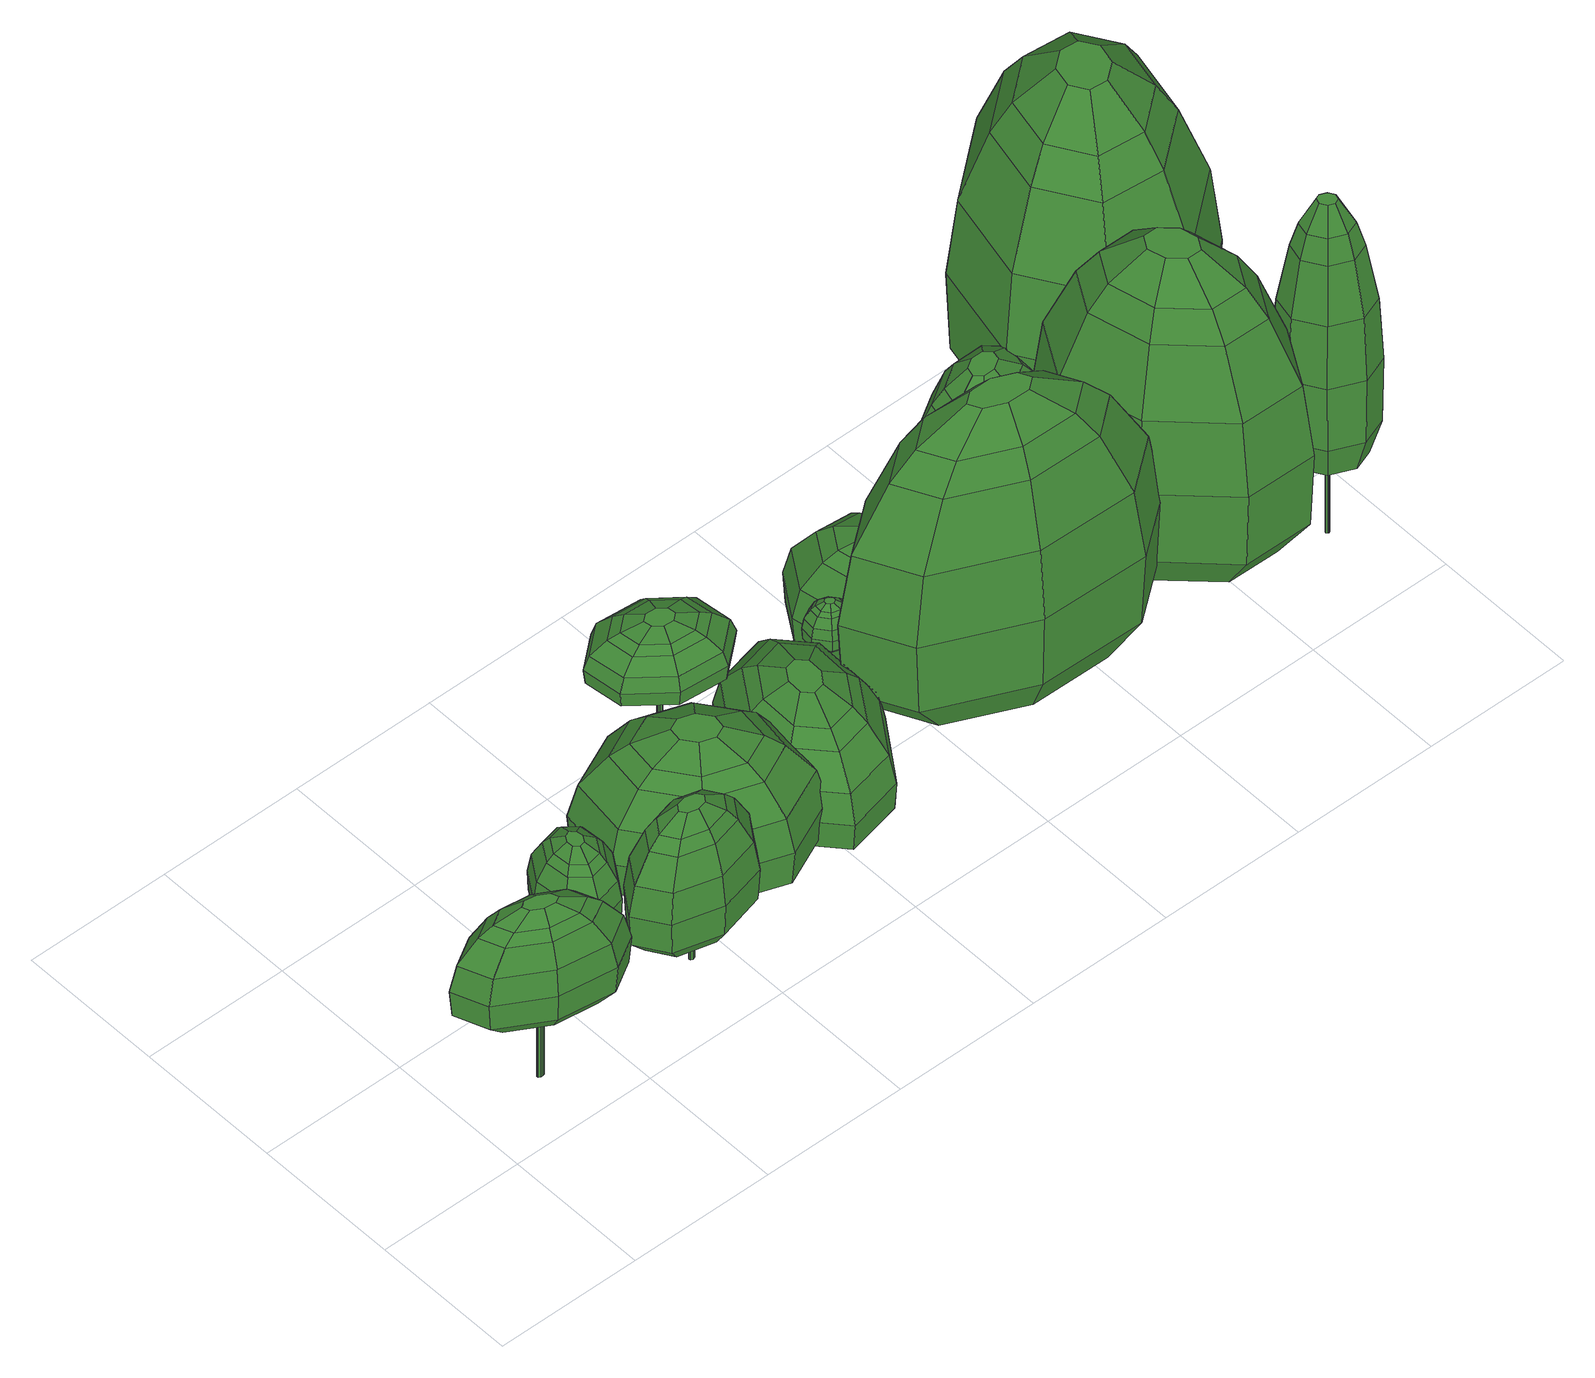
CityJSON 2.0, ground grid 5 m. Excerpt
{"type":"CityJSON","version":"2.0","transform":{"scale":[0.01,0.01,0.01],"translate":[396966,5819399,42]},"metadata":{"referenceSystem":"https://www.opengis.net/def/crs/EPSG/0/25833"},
"CityObjects":{
"tree1":{"type":"SolitaryVegetationObject","attributes":{"h_crown":4.19,"h_trunk":2.95,"X":396968.77,"Y":5819401.14,"Z":42.16,"height":7.14,"crownDiameter":4.13},"geometry":[{"type":"MultiSurface","lod":"2","boundaries":[[[0,1,2,3]],[[1,4,5,2]],[[6,7,8,9]],[[10,11,6,12]],[[13,14,4,1]],[[15,16,17,18]],[[19,18,10,20]],[[16,21,22,17]],[[23,24,16,15]],[[25,13,1,0]],[[14,9,26,4]],[[27,19,20,28]],[[29,30,31,32]],[[8,33,29,34]],[[35,36,37,38]],[[36,39,40,37]],[[38,37,41,42]],[[43,44,39,36]],[[45,46,47,48]],[[11,49,7,6]],[[49,38,42,7]],[[50,51,43,52]],[[7,42,33,8]],[[33,53,30,29]],[[12,6,9,14]],[[4,26,54,5]],[[44,48,27,39]],[[55,45,48,44]],[[42,41,53,33]],[[34,29,32,56]],[[22,35,38,49]],[[57,0,3,58]],[[48,47,19,27]],[[59,50,52,21]],[[60,12,14,13]],[[21,52,35,22]],[[28,20,60,61]],[[40,28,61,62]],[[41,62,63,53]],[[53,63,57,30]],[[30,57,58,31]],[[61,60,13,25]],[[37,40,62,41]],[[46,23,15,47]],[[24,59,21,16]],[[51,55,44,43]],[[63,25,0,57]],[[54,56,32,31,58,3,2,5],[64,65,66,67,68,69,70,71]],[[52,43,36,35]],[[59,24,23,46,45,55,51,50]],[[62,61,25,63]],[[20,10,12,60]],[[71,72,73,64]],[[70,74,72,71]],[[67,75,76,68]],[[66,77,75,67]],[[72,74,78,76,75,77,79,73]],[[64,73,79,65]],[[69,78,74,70]],[[65,79,77,66]],[[68,76,78,69]],[[39,27,28,40]],[[17,22,49,11]],[[9,8,34,26]],[[47,15,18,19]],[[18,17,11,10]],[[26,34,56,54]]]}]},
"tree2":{"type":"SolitaryVegetationObject","attributes":{"h_crown":3.39,"h_trunk":1.89,"X":396971.79,"Y":5819403.08,"Z":42.94,"height":5.28,"crownDiameter":2.9},"geometry":[{"type":"MultiSurface","lod":"2","boundaries":[[[80,81,82,83]],[[81,84,85,82]],[[86,87,88,89]],[[90,91,86,92]],[[93,94,84,81]],[[95,96,97,98]],[[99,98,90,100]],[[96,101,102,97]],[[103,104,96,95]],[[105,93,81,80]],[[94,89,106,84]],[[107,99,100,108]],[[109,110,111,112]],[[88,113,109,114]],[[115,116,117,118]],[[116,119,120,117]],[[118,117,121,122]],[[123,124,119,116]],[[125,126,127,128]],[[91,129,87,86]],[[129,118,122,87]],[[130,131,123,132]],[[87,122,113,88]],[[113,133,110,109]],[[92,86,89,94]],[[84,106,134,85]],[[124,128,107,119]],[[135,125,128,124]],[[122,121,133,113]],[[114,109,112,136]],[[102,115,118,129]],[[137,80,83,138]],[[128,127,99,107]],[[139,130,132,101]],[[140,92,94,93]],[[101,132,115,102]],[[108,100,140,141]],[[120,108,141,142]],[[121,142,143,133]],[[133,143,137,110]],[[110,137,138,111]],[[141,140,93,105]],[[117,120,142,121]],[[126,103,95,127]],[[104,139,101,96]],[[131,135,124,123]],[[143,105,80,137]],[[134,136,112,111,138,83,82,85],[144,145,146,147,148,149,150,151]],[[132,123,116,115]],[[139,104,103,126,125,135,131,130]],[[142,141,105,143]],[[100,90,92,140]],[[151,152,153,144]],[[150,154,152,151]],[[147,155,156,148]],[[146,157,155,147]],[[152,154,158,156,155,157,159,153]],[[144,153,159,145]],[[149,158,154,150]],[[145,159,157,146]],[[148,156,158,149]],[[119,107,108,120]],[[97,102,129,91]],[[89,88,114,106]],[[127,95,98,99]],[[98,97,91,90]],[[106,114,136,134]]]}]},
"tree3":{"type":"SolitaryVegetationObject","attributes":{"h_crown":5.21,"h_trunk":1.16,"X":396974.44,"Y":5819401.1,"Z":43.02,"height":6.37,"crownDiameter":3.8},"geometry":[{"type":"MultiSurface","lod":"2","boundaries":[[[160,161,162,163]],[[164,165,166,167]],[[168,169,170,171]],[[172,173,174,175]],[[176,177,173,172]],[[178,179,177,176]],[[180,181,182,183]],[[184,185,186,187]],[[170,188,189,190]],[[182,191,192,193]],[[190,189,181,180]],[[194,171,195,196]],[[163,162,197,165]],[[174,198,161,160]],[[169,199,188,170]],[[200,175,201,202]],[[201,160,163,203]],[[196,195,204,198]],[[175,174,160,201]],[[179,205,194,177]],[[165,197,206,166]],[[203,163,165,164]],[[173,196,198,174]],[[207,176,172,208]],[[193,192,209,210]],[[211,200,202,191]],[[210,209,212,213]],[[202,201,203,214]],[[189,215,211,181]],[[216,207,208,215]],[[208,172,175,200]],[[215,208,200,211]],[[217,164,167,218]],[[214,203,164,217]],[[188,216,215,189]],[[219,220,207,216]],[[221,193,210,185]],[[192,214,217,209]],[[191,202,214,192]],[[209,217,218,212]],[[171,170,190,195]],[[195,190,180,204]],[[185,210,213,186]],[[198,204,222,161]],[[220,178,176,207]],[[183,182,193,221]],[[222,183,221,223]],[[181,211,191,182]],[[162,223,184,197]],[[223,221,185,184]],[[161,222,223,162]],[[197,184,187,206]],[[199,219,216,188]],[[204,180,183,222]],[[178,220,219,199,169,168,205,179]],[[177,194,196,173]],[[218,167,166,206,187,186,213,212],[224,225,226,227,228,229,230,231]],[[205,168,171,194]],[[226,232,233,227]],[[225,234,232,226]],[[228,235,236,229]],[[224,237,234,225]],[[230,238,239,231]],[[239,238,236,235,233,232,234,237]],[[231,239,237,224]],[[229,236,238,230]],[[227,233,235,228]]]}]},
"tree4":{"type":"SolitaryVegetationObject","attributes":{"h_crown":5.47,"h_trunk":0.62,"X":396976.69,"Y":5819403.4,"Z":42.98,"height":6.09,"crownDiameter":6.46},"geometry":[{"type":"MultiSurface","lod":"2","boundaries":[[[240,241,242,243,244,245,246,247]],[[248,245,244,249]],[[250,246,245,248]],[[251,247,246,250]],[[249,244,243,252]],[[253,242,241,254]],[[255,240,247,251]],[[254,241,240,255]],[[252,243,242,253]],[[256,257,258,259]],[[260,261,262,263]],[[264,260,263,265]],[[259,258,266,267]],[[268,269,260,264]],[[263,262,270,271]],[[265,263,271,272]],[[273,274,275,276]],[[277,273,276,257]],[[272,271,273,277]],[[278,279,280,281]],[[276,275,279,278]],[[257,276,278,258]],[[282,264,265,283]],[[284,256,259,285]],[[283,265,272,286]],[[258,278,281,266]],[[286,272,277,287]],[[288,289,290,291]],[[290,287,256,284]],[[292,268,264,282]],[[291,290,284,293]],[[293,284,285,294]],[[269,295,261,260]],[[285,259,267,296]],[[297,298,299,300]],[[301,293,294,302]],[[303,291,293,301]],[[302,294,304,305]],[[300,299,289,288]],[[295,269,268,292,306,307,308,309]],[[310,288,291,303]],[[294,285,296,304]],[[307,306,298,297]],[[270,311,312,274]],[[289,286,287,290]],[[306,292,282,298]],[[298,282,283,299]],[[262,313,311,270]],[[261,314,313,262]],[[299,283,286,289]],[[295,309,314,261]],[[274,312,315,275]],[[316,300,288,310]],[[317,297,300,316]],[[312,303,301,315]],[[287,277,257,256]],[[315,301,302,318]],[[311,310,303,312]],[[271,270,274,273]],[[279,318,319,280]],[[318,302,305,319]],[[275,315,318,279]],[[313,316,310,311]],[[309,308,317,314]],[[281,280,319,305,304,296,267,266],[251,250,248,249,252,253,254,255]],[[308,307,297,317]],[[314,317,316,313]]]}]},
"tree5":{"type":"SolitaryVegetationObject","attributes":{"h_crown":2.33,"h_trunk":3.38,"X":396978.9,"Y":5819407.48,"Z":43.12,"height":5.71,"crownDiameter":4.03},"geometry":[{"type":"MultiSurface","lod":"2","boundaries":[[[320,321,322,323]],[[324,320,323,325]],[[326,327,328,329]],[[330,331,332,333]],[[334,335,336,337]],[[338,325,339,340]],[[341,342,321,320]],[[331,334,337,332]],[[343,344,338,345]],[[332,337,341,346]],[[347,348,334,331]],[[323,322,349,350]],[[346,341,320,324]],[[325,323,350,339]],[[345,338,340,351]],[[352,353,354,355]],[[356,347,331,330]],[[357,358,348,347]],[[358,359,360,348]],[[329,328,361,353]],[[344,324,325,338]],[[355,354,362,363]],[[364,365,366,367]],[[359,358,357,368,369,370,371,372]],[[350,349,373,374,375,351,340,339],[376,377,378,379,380,381,382,383]],[[384,385,344,343]],[[353,361,384,354]],[[363,362,386,387]],[[354,384,343,362]],[[362,343,345,386]],[[371,370,326,365]],[[368,357,347,356]],[[333,332,346,385]],[[387,386,375,374]],[[381,388,389,382]],[[382,389,390,383]],[[380,391,388,381]],[[379,392,391,380]],[[390,389,388,391,392,393,394,395]],[[383,390,395,376]],[[378,393,392,379]],[[377,394,393,378]],[[376,395,394,377]],[[348,360,335,334]],[[396,355,363,397]],[[322,398,373,349]],[[386,345,351,375]],[[360,364,367,335]],[[370,369,327,326]],[[359,372,364,360]],[[399,352,355,396]],[[385,346,324,344]],[[397,363,387,398]],[[335,367,399,336]],[[365,326,329,366]],[[369,368,356,327]],[[327,356,330,328]],[[361,333,385,384]],[[328,330,333,361]],[[337,336,342,341]],[[366,329,353,352]],[[372,371,365,364]],[[321,397,398,322]],[[342,396,397,321]],[[336,399,396,342]],[[398,387,374,373]],[[367,366,352,399]]]}]},
"tree6":{"type":"SolitaryVegetationObject","attributes":{"h_crown":4.79,"h_trunk":0.29,"X":396980.92,"Y":5819403.6,"Z":42.98,"height":5.08,"crownDiameter":5.99},"geometry":[{"type":"MultiSurface","lod":"2","boundaries":[[[400,401,402,403,404,405,406,407]],[[408,405,404,409]],[[410,406,405,408]],[[411,407,406,410]],[[409,404,403,412]],[[413,402,401,414]],[[415,400,407,411]],[[414,401,400,415]],[[412,403,402,413]],[[416,417,418,419]],[[420,421,422,423]],[[424,420,423,425]],[[419,418,426,427]],[[428,429,420,424]],[[423,422,430,431]],[[425,423,431,432]],[[433,434,435,436]],[[437,433,436,417]],[[432,431,433,437]],[[438,439,440,441]],[[436,435,439,438]],[[417,436,438,418]],[[442,424,425,443]],[[444,416,419,445]],[[443,425,432,446]],[[418,438,441,426]],[[446,432,437,447]],[[448,449,450,451]],[[450,447,416,444]],[[452,428,424,442]],[[451,450,444,453]],[[453,444,445,454]],[[429,455,421,420]],[[445,419,427,456]],[[457,458,459,460]],[[461,453,454,462]],[[463,451,453,461]],[[462,454,464,465]],[[460,459,449,448]],[[455,429,428,452,466,467,468,469]],[[470,448,451,463]],[[454,445,456,464]],[[467,466,458,457]],[[430,471,472,434]],[[449,446,447,450]],[[466,452,442,458]],[[458,442,443,459]],[[422,473,471,430]],[[421,474,473,422]],[[459,443,446,449]],[[455,469,474,421]],[[434,472,475,435]],[[476,460,448,470]],[[477,457,460,476]],[[472,463,461,475]],[[447,437,417,416]],[[475,461,462,478]],[[471,470,463,472]],[[431,430,434,433]],[[439,478,479,440]],[[478,462,465,479]],[[435,475,478,439]],[[473,476,470,471]],[[469,468,477,474]],[[441,440,479,465,464,456,427,426],[411,410,408,409,412,413,414,415]],[[468,467,457,477]],[[474,477,476,473]]]}]},
"tree7":{"type":"SolitaryVegetationObject","attributes":{"h_crown":1.6,"h_trunk":2.74,"X":396983.72,"Y":5819405.69,"Z":43.19,"height":4.34,"crownDiameter":1.43},"geometry":[{"type":"MultiSurface","lod":"2","boundaries":[[[480,481,482,483]],[[484,480,483,485]],[[486,487,488,489]],[[490,491,492,493]],[[494,495,496,497]],[[498,485,499,500]],[[501,502,481,480]],[[491,494,497,492]],[[503,504,498,505]],[[492,497,501,506]],[[507,508,494,491]],[[483,482,509,510]],[[506,501,480,484]],[[485,483,510,499]],[[505,498,500,511]],[[512,513,514,515]],[[516,507,491,490]],[[517,518,508,507]],[[518,519,520,508]],[[489,488,521,513]],[[504,484,485,498]],[[515,514,522,523]],[[524,525,526,527]],[[519,518,517,528,529,530,531,532]],[[510,509,533,534,535,511,500,499],[536,537,538,539,540,541,542,543]],[[544,545,504,503]],[[513,521,544,514]],[[523,522,546,547]],[[514,544,503,522]],[[522,503,505,546]],[[531,530,486,525]],[[528,517,507,516]],[[493,492,506,545]],[[547,546,535,534]],[[541,548,549,542]],[[542,549,550,543]],[[540,551,548,541]],[[539,552,551,540]],[[550,549,548,551,552,553,554,555]],[[543,550,555,536]],[[538,553,552,539]],[[537,554,553,538]],[[536,555,554,537]],[[508,520,495,494]],[[556,515,523,557]],[[482,558,533,509]],[[546,505,511,535]],[[520,524,527,495]],[[530,529,487,486]],[[519,532,524,520]],[[559,512,515,556]],[[545,506,484,504]],[[557,523,547,558]],[[495,527,559,496]],[[525,486,489,526]],[[529,528,516,487]],[[487,516,490,488]],[[521,493,545,544]],[[488,490,493,521]],[[497,496,502,501]],[[526,489,513,512]],[[532,531,525,524]],[[481,557,558,482]],[[502,556,557,481]],[[496,559,556,502]],[[558,547,534,533]],[[527,526,512,559]]]}]},
"tree8":{"type":"SolitaryVegetationObject","attributes":{"h_crown":4.85,"h_trunk":0.09,"X":396986.23,"Y":5819406.07,"Z":43.32,"height":4.94,"crownDiameter":5.37},"geometry":[{"type":"MultiSurface","lod":"2","boundaries":[[[560,561,562,563]],[[564,565,566,567]],[[568,569,565,564]],[[570,571,561,560]],[[563,562,569,568]],[[572,573,574,575]],[[576,577,578,579]],[[579,578,580,581]],[[581,580,573,572]],[[582,583,584,585]],[[571,586,587,561]],[[562,582,585,569]],[[566,588,589,590]],[[586,591,592,587]],[[569,585,593,565]],[[590,589,594,595]],[[565,593,588,566]],[[596,590,595,597]],[[567,566,590,596]],[[561,587,582,562]],[[587,592,583,582]],[[598,597,595,594,599,600,601,602]],[[574,603,604,605]],[[606,568,564,607]],[[607,564,567,608]],[[608,567,596,609]],[[610,563,568,606]],[[611,610,606,612]],[[603,607,608,604]],[[613,614,610,611]],[[614,560,563,610]],[[612,606,607,603]],[[609,596,597,598]],[[615,616,602,601]],[[604,608,609,616]],[[605,604,616,615]],[[617,618,614,613]],[[616,609,598,602]],[[618,570,560,614]],[[575,574,605,619]],[[580,611,612,573]],[[577,617,613,578]],[[573,612,603,574]],[[619,605,615,620]],[[620,615,601,600]],[[578,613,611,580]],[[621,575,619,622]],[[584,572,575,621]],[[622,619,620,623]],[[583,581,572,584]],[[593,621,622,588]],[[591,576,579,592]],[[585,584,621,593]],[[589,623,599,594]],[[592,579,581,583]],[[623,620,600,599]],[[588,622,623,589]],[[570,618,617,577,576,591,586,571]]]}]},
"tree9":{"type":"SolitaryVegetationObject","attributes":{"h_crown":12.77,"h_trunk":0.19,"X":396987.36,"Y":5819402.57,"Z":43.13,"height":12.96,"crownDiameter":7.83},"geometry":[{"type":"MultiSurface","lod":"2","boundaries":[[[624,625,626,627,628,629,630,631]],[[632,629,628,633]],[[634,630,629,632]],[[635,631,630,634]],[[633,628,627,636]],[[637,626,625,638]],[[639,624,631,635]],[[638,625,624,639]],[[636,627,626,637]],[[640,641,642,643]],[[644,645,646,647]],[[648,644,647,649]],[[643,642,650,651]],[[652,653,644,648]],[[647,646,654,655]],[[649,647,655,656]],[[657,658,659,660]],[[661,657,660,641]],[[656,655,657,661]],[[662,663,664,665]],[[660,659,663,662]],[[641,660,662,642]],[[666,648,649,667]],[[668,640,643,669]],[[667,649,656,670]],[[642,662,665,650]],[[670,656,661,671]],[[672,673,674,675]],[[674,671,640,668]],[[676,652,648,666]],[[675,674,668,677]],[[677,668,669,678]],[[653,679,645,644]],[[669,643,651,680]],[[681,682,683,684]],[[685,677,678,686]],[[687,675,677,685]],[[686,678,688,689]],[[684,683,673,672]],[[679,653,652,676,690,691,692,693]],[[694,672,675,687]],[[678,669,680,688]],[[691,690,682,681]],[[654,695,696,658]],[[673,670,671,674]],[[690,676,666,682]],[[682,666,667,683]],[[646,697,695,654]],[[645,698,697,646]],[[683,667,670,673]],[[679,693,698,645]],[[658,696,699,659]],[[700,684,672,694]],[[701,681,684,700]],[[696,687,685,699]],[[671,661,641,640]],[[699,685,686,702]],[[695,694,687,696]],[[655,654,658,657]],[[663,702,703,664]],[[702,686,689,703]],[[659,699,702,663]],[[697,700,694,695]],[[693,692,701,698]],[[665,664,703,689,688,680,651,650],[635,634,632,633,636,637,638,639]],[[692,691,681,701]],[[698,701,700,697]]]}]},
"tree10":{"type":"SolitaryVegetationObject","attributes":{"h_crown":6.22,"h_trunk":1.16,"X":396991.05,"Y":5819407.43,"Z":43.34,"height":7.38,"crownDiameter":4.58},"geometry":[{"type":"MultiSurface","lod":"2","boundaries":[[[704,705,706,707]],[[708,709,710,711]],[[712,713,714,715]],[[716,717,718,719]],[[720,721,717,716]],[[722,723,721,720]],[[724,725,726,727]],[[728,729,730,731]],[[714,732,733,734]],[[726,735,736,737]],[[734,733,725,724]],[[738,715,739,740]],[[707,706,741,709]],[[718,742,705,704]],[[713,743,732,714]],[[744,719,745,746]],[[745,704,707,747]],[[740,739,748,742]],[[719,718,704,745]],[[723,749,738,721]],[[709,741,750,710]],[[747,707,709,708]],[[717,740,742,718]],[[751,720,716,752]],[[737,736,753,754]],[[755,744,746,735]],[[754,753,756,757]],[[746,745,747,758]],[[733,759,755,725]],[[760,751,752,759]],[[752,716,719,744]],[[759,752,744,755]],[[761,708,711,762]],[[758,747,708,761]],[[732,760,759,733]],[[763,764,751,760]],[[765,737,754,729]],[[736,758,761,753]],[[735,746,758,736]],[[753,761,762,756]],[[715,714,734,739]],[[739,734,724,748]],[[729,754,757,730]],[[742,748,766,705]],[[764,722,720,751]],[[727,726,737,765]],[[766,727,765,767]],[[725,755,735,726]],[[706,767,728,741]],[[767,765,729,728]],[[705,766,767,706]],[[741,728,731,750]],[[743,763,760,732]],[[748,724,727,766]],[[722,764,763,743,713,712,749,723]],[[721,738,740,717]],[[762,711,710,750,731,730,757,756],[768,769,770,771,772,773,774,775]],[[749,712,715,738]],[[770,776,777,771]],[[769,778,776,770]],[[772,779,780,773]],[[768,781,778,769]],[[774,782,783,775]],[[783,782,780,779,777,776,778,781]],[[775,783,781,768]],[[773,780,782,774]],[[771,777,779,772]]]}]},
"tree11":{"type":"SolitaryVegetationObject","attributes":{"h_crown":13.18,"h_trunk":0.38,"X":396994.37,"Y":5819403.13,"Z":43.2,"height":13.56,"crownDiameter":7.22},"geometry":[{"type":"MultiSurface","lod":"2","boundaries":[[[784,785,786,787,788,789,790,791]],[[792,789,788,793]],[[794,790,789,792]],[[795,791,790,794]],[[793,788,787,796]],[[797,786,785,798]],[[799,784,791,795]],[[798,785,784,799]],[[796,787,786,797]],[[800,801,802,803]],[[804,805,806,807]],[[808,804,807,809]],[[803,802,810,811]],[[812,813,804,808]],[[807,806,814,815]],[[809,807,815,816]],[[817,818,819,820]],[[821,817,820,801]],[[816,815,817,821]],[[822,823,824,825]],[[820,819,823,822]],[[801,820,822,802]],[[826,808,809,827]],[[828,800,803,829]],[[827,809,816,830]],[[802,822,825,810]],[[830,816,821,831]],[[832,833,834,835]],[[834,831,800,828]],[[836,812,808,826]],[[835,834,828,837]],[[837,828,829,838]],[[813,839,805,804]],[[829,803,811,840]],[[841,842,843,844]],[[845,837,838,846]],[[847,835,837,845]],[[846,838,848,849]],[[844,843,833,832]],[[839,813,812,836,850,851,852,853]],[[854,832,835,847]],[[838,829,840,848]],[[851,850,842,841]],[[814,855,856,818]],[[833,830,831,834]],[[850,836,826,842]],[[842,826,827,843]],[[806,857,855,814]],[[805,858,857,806]],[[843,827,830,833]],[[839,853,858,805]],[[818,856,859,819]],[[860,844,832,854]],[[861,841,844,860]],[[856,847,845,859]],[[831,821,801,800]],[[859,845,846,862]],[[855,854,847,856]],[[815,814,818,817]],[[823,862,863,824]],[[862,846,849,863]],[[819,859,862,823]],[[857,860,854,855]],[[853,852,861,858]],[[825,824,863,849,848,840,811,810],[795,794,792,793,796,797,798,799]],[[852,851,841,861]],[[858,861,860,857]]]}]},
"tree12":{"type":"SolitaryVegetationObject","attributes":{"h_crown":14.37,"h_trunk":0.21,"X":396996.23,"Y":5819408.99,"Z":43.52,"height":14.58,"crownDiameter":8.65},"geometry":[{"type":"MultiSurface","lod":"2","boundaries":[[[864,865,866,867,868,869,870,871]],[[872,869,868,873]],[[874,870,869,872]],[[875,871,870,874]],[[873,868,867,876]],[[877,866,865,878]],[[879,864,871,875]],[[878,865,864,879]],[[876,867,866,877]],[[880,881,882,883]],[[884,885,886,887]],[[888,884,887,889]],[[883,882,890,891]],[[892,893,884,888]],[[887,886,894,895]],[[889,887,895,896]],[[897,898,899,900]],[[901,897,900,881]],[[896,895,897,901]],[[902,903,904,905]],[[900,899,903,902]],[[881,900,902,882]],[[906,888,889,907]],[[908,880,883,909]],[[907,889,896,910]],[[882,902,905,890]],[[910,896,901,911]],[[912,913,914,915]],[[914,911,880,908]],[[916,892,888,906]],[[915,914,908,917]],[[917,908,909,918]],[[893,919,885,884]],[[909,883,891,920]],[[921,922,923,924]],[[925,917,918,926]],[[927,915,917,925]],[[926,918,928,929]],[[924,923,913,912]],[[919,893,892,916,930,931,932,933]],[[934,912,915,927]],[[918,909,920,928]],[[931,930,922,921]],[[894,935,936,898]],[[913,910,911,914]],[[930,916,906,922]],[[922,906,907,923]],[[886,937,935,894]],[[885,938,937,886]],[[923,907,910,913]],[[919,933,938,885]],[[898,936,939,899]],[[940,924,912,934]],[[941,921,924,940]],[[936,927,925,939]],[[911,901,881,880]],[[939,925,926,942]],[[935,934,927,936]],[[895,894,898,897]],[[903,942,943,904]],[[942,926,929,943]],[[899,939,942,903]],[[937,940,934,935]],[[933,932,941,938]],[[905,904,943,929,928,920,891,890],[875,874,872,873,876,877,878,879]],[[932,931,921,941]],[[938,941,940,937]]]}]},
"tree13":{"type":"SolitaryVegetationObject","attributes":{"h_crown":11.09,"h_trunk":2.6,"X":396998.75,"Y":5819401.49,"Z":43.1,"height":13.69,"crownDiameter":2.79},"geometry":[{"type":"MultiSurface","lod":"2","boundaries":[[[944,945,946,947]],[[948,949,950,951]],[[952,953,954,955]],[[956,957,958,959]],[[960,961,957,956]],[[962,963,961,960]],[[964,965,966,967]],[[968,969,970,971]],[[954,972,973,974]],[[966,975,976,977]],[[974,973,965,964]],[[978,955,979,980]],[[947,946,981,949]],[[958,982,945,944]],[[953,983,972,954]],[[984,959,985,986]],[[985,944,947,987]],[[980,979,988,982]],[[959,958,944,985]],[[963,989,978,961]],[[949,981,990,950]],[[987,947,949,948]],[[957,980,982,958]],[[991,960,956,992]],[[977,976,993,994]],[[995,984,986,975]],[[994,993,996,997]],[[986,985,987,998]],[[973,999,995,965]],[[1000,991,992,999]],[[992,956,959,984]],[[999,992,984,995]],[[1001,948,951,1002]],[[998,987,948,1001]],[[972,1000,999,973]],[[1003,1004,991,1000]],[[1005,977,994,969]],[[976,998,1001,993]],[[975,986,998,976]],[[993,1001,1002,996]],[[955,954,974,979]],[[979,974,964,988]],[[969,994,997,970]],[[982,988,1006,945]],[[1004,962,960,991]],[[967,966,977,1005]],[[1006,967,1005,1007]],[[965,995,975,966]],[[946,1007,968,981]],[[1007,1005,969,968]],[[945,1006,1007,946]],[[981,968,971,990]],[[983,1003,1000,972]],[[988,964,967,1006]],[[962,1004,1003,983,953,952,989,963]],[[961,978,980,957]],[[1002,951,950,990,971,970,997,996],[1008,1009,1010,1011,1012,1013,1014,1015]],[[989,952,955,978]],[[1010,1016,1017,1011]],[[1009,1018,1016,1010]],[[1012,1019,1020,1013]],[[1008,1021,1018,1009]],[[1014,1022,1023,1015]],[[1023,1022,1020,1019,1017,1016,1018,1021]],[[1015,1023,1021,1008]],[[1013,1020,1022,1014]],[[1011,1017,1019,1012]]]}]}
},
"vertices":[
[310,309,322],[437,234,322],[327,220,302],[287,244,302],[471,147,322],[338,193,302],[432,59,473],[233,86,473],[234,90,373],[427,64,373],[518,131,570],[419,72,570],[540,123,473],[488,240,373],[532,126,373],[413,167,692],[357,134,692],[382,109,656],[456,152,656],[425,232,656],[476,238,570],[254,148,692],[247,127,656],[331,195,730],[309,182,730],[320,338,373],[391,100,322],[307,301,656],[317,331,570],[117,194,322],[83,281,322],[216,235,302],[227,208,302],[66,188,373],[244,119,322],[129,196,656],[98,276,656],[36,297,570],[78,190,570],[172,319,656],[135,356,570],[14,305,473],[60,187,473],[141,261,692],[197,294,692],[286,240,730],[321,219,730],[389,228,692],[300,280,692],[237,97,570],[233,209,730],[223,233,730],[165,200,692],[22,302,373],[313,178,302],[245,246,730],[267,184,302],[163,328,322],[241,250,302],[268,188,730],[494,241,473],[321,342,473],[122,369,473],[127,364,373],[271,220,302],[266,218,302],[268,213,302],[275,209,302],[283,208,302],[288,210,302],[286,215,302],[279,219,302],[279,219,16],[271,220,16],[286,215,16],[275,209,16],[283,208,16],[268,213,16],[288,210,16],[266,218,16],
[673,385,320],[626,311,320],[594,378,305],[609,401,305],[551,294,320],[570,372,305],[462,321,432],[451,439,432],[455,438,358],[465,324,358],[544,266,504],[472,328,504],[541,254,432],[641,280,358],[542,258,358],[559,328,594],[518,363,594],[499,349,567],[553,303,567],[622,318,567],[637,288,504],[513,424,594],[492,429,567],[571,376,622],[555,390,622],[703,378,358],[492,344,320],[666,387,567],[696,379,504],[532,505,320],[607,522,320],[588,444,305],[564,438,305],[517,536,358],[485,431,320],[536,498,567],[605,513,567],[614,550,504],[521,528,504],[659,467,567],[686,488,504],[617,562,432],[516,539,432],[599,488,594],[640,453,594],[605,402,622],[592,381,622],[612,340,594],[645,392,594],[462,437,504],[566,435,622],[587,440,622],[546,476,594],[616,558,358],[552,388,305],[603,426,622],[549,415,305],[666,472,320],[606,428,305],[553,414,622],[642,277,432],[707,377,432],[696,495,432],[693,492,358],[584,411,305],[581,414,305],[576,413,305],[574,409,305],[574,405,305],[577,402,305],[582,403,305],[584,407,305],[584,407,94],[584,411,94],[582,403,94],[574,409,94],[574,405,94],[576,413,94],[577,402,94],[581,414,94],
[678,108,434],[611,213,434],[618,213,314],[683,111,314],[843,102,254],[721,135,254],[806,186,229],[844,176,229],[811,232,739],[844,240,739],[845,286,693],[759,265,693],[843,110,651],[731,141,651],[692,117,548],[842,76,548],[843,134,693],[758,157,693],[844,180,739],[810,189,739],[846,344,548],[996,303,548],[1010,312,434],[846,356,434],[723,288,254],[845,318,254],[844,244,229],[806,234,229],[930,263,693],[957,279,651],[845,310,651],[1077,207,434],[1070,207,314],[1005,309,314],[723,211,693],[732,282,651],[685,212,651],[672,212,254],[630,212,548],[878,231,739],[994,113,548],[842,64,434],[1008,105,434],[842,68,314],[694,307,548],[796,211,739],[790,211,229],[929,155,693],[956,138,651],[1016,208,254],[967,285,254],[1058,208,548],[898,209,229],[882,234,229],[1003,108,314],[1003,208,651],[965,209,693],[965,132,254],[882,186,229],[892,209,739],[877,188,739],[846,352,314],[680,315,434],[685,312,314],[837,214,229],[835,210,229],[837,206,229],[844,204,229],[851,206,229],[853,210,229],[851,214,229],[844,216,229],[837,206,102],[844,204,102],[835,210,102],[851,206,102],[853,210,102],[837,214,102],[851,214,102],[844,216,102],
[1076,449,98],[1082,440,98],[1081,431,98],[1073,427,98],[1062,431,98],[1056,440,98],[1057,449,98],[1065,453,98],[1056,440,159],[1062,431,159],[1057,449,159],[1065,453,159],[1073,427,159],[1081,431,159],[1082,440,159],[1076,449,159],[1386,441,250],[1356,226,250],[1287,277,185],[1310,441,185],[1116,278,658],[983,325,658],[956,288,612],[1131,226,612],[1222,326,658],[1270,290,612],[1137,389,159],[1145,440,159],[1129,395,707],[1088,376,707],[917,236,502],[1152,153,502],[1340,238,502],[1160,127,378],[903,217,378],[907,224,250],[1157,136,250],[1364,219,378],[1136,208,185],[946,275,185],[1030,388,159],[1090,367,159],[1238,441,658],[1292,441,612],[1231,656,250],[1192,605,185],[1368,441,502],[1395,442,378],[986,727,502],[1221,644,502],[1235,663,378],[978,753,378],[1136,440,707],[981,744,250],[1002,672,185],[1035,394,707],[1108,492,159],[1022,602,658],[1155,555,658],[1182,592,612],[1007,654,612],[782,654,250],[851,603,185],[774,661,378],[1048,513,159],[1001,491,159],[1103,486,707],[1050,504,707],[1009,485,707],[1002,440,707],[798,642,502],[770,439,502],[743,438,378],[846,439,612],[900,439,658],[752,439,250],[868,590,612],[916,554,658],[828,439,185],[993,440,159],
[1392,679,492],[1227,692,492],[1242,729,466],[1368,719,466],[1497,765,492],[1448,785,466],[1235,938,662],[1323,931,662],[1334,957,643],[1218,967,643],[1424,884,643],[1436,790,643],[1486,770,598],[1470,897,598],[1362,729,643],[1246,739,643],[1231,701,598],[1387,688,598],[1435,887,466],[1339,828,455],[1336,860,455],[1395,674,546],[1226,687,546],[1353,1004,492],[1481,899,492],[1338,967,466],[1503,762,546],[1401,804,662],[1345,758,662],[1275,811,455],[1314,808,455],[1305,885,455],[1094,926,598],[1193,1008,598],[1185,1022,546],[1077,934,546],[1392,875,662],[1334,830,683],[1312,812,683],[1277,815,683],[1257,765,662],[1349,995,598],[1188,1017,492],[1083,931,492],[1188,821,662],[1179,892,662],[1144,906,643],[1156,812,643],[1330,859,683],[1303,881,683],[1268,884,683],[1246,866,683],[1250,837,683],[1244,836,455],[1241,868,455],[1266,888,455],[1286,855,455],[1281,851,455],[1282,846,455],[1287,842,455],[1294,841,455],[1299,845,455],[1298,850,455],[1293,854,455],[1354,1009,546],[1486,901,546],[1212,977,466],[1132,911,466],[1299,845,112],[1298,850,112],[1293,854,112],[1294,841,112],[1287,842,112],[1282,846,112],[1281,851,112],[1286,855,112],[1094,795,546],[1099,797,492],[1145,809,466],[1110,799,598],
[1501,457,98],[1496,448,98],[1488,447,98],[1482,453,98],[1483,463,98],[1488,472,98],[1496,473,98],[1502,467,98],[1488,472,149],[1483,463,149],[1496,473,149],[1502,467,149],[1482,453,149],[1488,447,149],[1496,448,149],[1501,457,149],[1580,178,225],[1388,135,225],[1413,213,171],[1559,246,171],[1366,365,565],[1370,499,565],[1332,511,527],[1327,335,527],[1436,287,565],[1419,232,527],[1467,383,149],[1513,393,149],[1470,392,606],[1442,423,606],[1276,529,435],[1270,292,435],[1393,153,435],[1250,277,332],[1257,536,332],[1264,533,225],[1257,282,225],[1385,125,332],[1313,325,171],[1318,516,171],[1438,477,149],[1436,418,149],[1539,310,565],[1554,262,527],[1720,387,225],[1666,404,171],[1575,194,435],[1582,170,332],[1714,628,435],[1708,391,435],[1727,384,332],[1734,643,332],[1510,401,606],[1727,638,225],[1671,595,171],[1444,475,606],[1546,443,149],[1618,555,565],[1614,421,565],[1652,409,527],[1657,585,527],[1596,785,225],[1571,707,171],[1599,795,332],[1548,502,149],[1517,537,149],[1540,445,606],[1542,497,606],[1514,528,606],[1474,519,606],[1591,767,435],[1409,726,435],[1402,750,332],[1430,658,527],[1445,610,565],[1404,742,225],[1565,688,527],[1548,633,565],[1425,674,171],[1471,527,149],
[1793,602,408],[1738,619,408],[1746,631,388],[1788,618,388],[1836,625,408],[1821,635,388],[1761,705,537],[1790,696,537],[1796,704,523],[1757,716,523],[1821,672,523],[1817,638,523],[1833,627,488],[1838,673,488],[1787,622,523],[1748,634,523],[1740,622,488],[1792,606,488],[1825,672,388],[1787,658,379],[1789,670,379],[1794,600,449],[1737,617,449],[1806,719,408],[1842,673,408],[1798,707,388],[1838,623,449],[1806,645,537],[1783,633,537],[1764,657,379],[1777,653,379],[1780,681,379],[1711,711,488],[1752,732,488],[1750,738,449],[1706,715,449],[1809,671,537],[1786,660,553],[1776,655,553],[1765,658,553],[1754,642,537],[1804,716,488],[1751,736,408],[1708,713,408],[1735,667,537],[1738,693,537],[1727,700,523],[1723,666,523],[1787,670,553],[1779,680,553],[1768,683,553],[1758,678,553],[1757,668,553],[1755,668,379],[1757,680,379],[1767,685,379],[1771,672,379],[1769,671,379],[1769,669,379],[1771,667,379],[1773,666,379],[1775,667,379],[1775,669,379],[1773,671,379],[1807,721,449],[1844,673,449],[1756,720,388],[1723,703,388],[1775,667,119],[1775,669,119],[1773,671,119],[1773,666,119],[1771,667,119],[1769,669,119],[1769,671,119],[1771,672,119],[1700,665,449],[1702,665,408],[1719,666,388],[1706,665,488],
[1922,658,582],[1901,779,582],[1862,801,540],[1890,643,540],[1828,613,330],[1787,845,330],[1794,841,214],[1834,616,214],[1845,621,441],[1807,834,441],[1983,688,626],[1975,735,626],[2201,793,441],[2239,580,441],[2259,569,330],[2218,801,330],[2063,726,626],[2071,679,626],[2145,635,582],[2124,756,582],[2184,613,540],[2156,771,540],[1928,904,540],[2050,892,540],[2059,955,441],[1895,972,441],[1994,766,626],[1951,857,582],[1888,988,214],[1920,921,156],[1848,809,156],[2031,762,626],[2043,847,582],[1884,996,330],[1991,774,132],[1968,739,132],[1879,638,156],[1978,685,132],[2014,644,132],[2032,770,132],[2068,729,132],[2078,675,132],[2055,640,132],[2162,418,330],[2158,426,214],[2252,573,214],[1987,459,441],[1984,436,330],[1985,444,214],[1994,507,156],[1996,522,540],[2118,510,540],[2151,442,441],[2095,557,582],[2003,567,582],[2198,605,156],[2126,493,156],[2052,648,626],[2015,652,626],[2212,798,214],[2167,776,156],[2062,978,330],[2061,970,214],[2052,907,156],
[2138,367,113],[2152,361,113],[2156,352,113],[2149,347,113],[2134,347,113],[2120,353,113],[2116,362,113],[2123,367,113],[2120,353,243],[2134,347,243],[2116,362,243],[2123,367,243],[2149,347,243],[2156,352,243],[2152,361,243],[2138,367,243],[2525,453,436],[2630,246,436],[2512,272,298],[2432,430,298],[2302,221,1304],[2106,225,1304],[2097,183,1207],[2354,179,1207],[2400,298,1304],[2483,279,1207],[2254,330,243],[2229,380,243],[2240,334,1409],[2201,304,1409],[2083,123,973],[2429,117,973],[2603,252,973],[2455,95,710],[2079,102,710],[2080,109,436],[2446,103,436],[2645,242,710],[2372,164,298],[2094,168,298],[2123,298,243],[2210,296,243],[2344,408,1304],[2409,425,1207],[2192,605,436],[2178,546,298],[2503,448,973],[2537,456,710],[1843,597,973],[2189,591,973],[2193,612,710],[1817,619,710],[2218,377,1409],[1826,611,436],[1900,550,298],[2124,305,1409],[2149,416,243],[1970,493,1304],[2166,489,1304],[2175,531,1207],[1918,535,1207],[1642,468,436],[1760,442,298],[1627,472,710],[2062,418,243],[2018,384,243],[2148,409,1409],[2071,410,1409],[2032,380,1409],[2054,337,1409],[1669,462,973],[1769,266,973],[1735,258,710],[1863,289,1207],[1928,306,1304],[1747,261,436],[1789,435,1207],[1872,416,1304],[1840,284,298],[2043,334,243],
[2653,1023,518],[2765,918,518],[2758,916,380],[2648,1017,380],[2467,975,310],[2614,976,310],[2539,885,282],[2493,885,282],[2550,828,872],[2516,806,872],[2532,750,819],[2619,805,819],[2470,965,770],[2606,966,770],[2640,1008,651],[2458,1007,651],[2478,936,819],[2582,936,819],[2494,880,872],[2535,880,872],[2552,679,651],[2370,678,651],[2357,663,518],[2557,664,518],[2668,788,310],[2543,711,310],[2517,801,282],[2556,826,282],[2428,750,819],[2404,720,770],[2540,721,770],[2245,768,518],[2252,770,380],[2362,669,380],[2640,882,819],[2655,793,770],[2683,894,770],[2698,898,310],[2744,912,651],[2475,806,872],[2303,911,651],[2453,1022,518],[2284,917,518],[2455,1017,380],[2707,775,651],[2558,858,872],[2565,860,282],[2391,881,819],[2355,893,770],[2312,788,310],[2396,710,310],[2266,774,651],[2445,826,282],[2471,801,282],[2291,915,380],[2327,792,770],[2370,804,819],[2342,898,310],[2454,860,282],[2452,828,872],[2460,858,872],[2555,669,380],[2726,769,518],[2719,771,380],[2514,840,282],[2515,846,282],[2511,850,282],[2503,850,282],[2496,846,282],[2495,840,282],[2499,836,282],[2507,836,282],[2511,850,134],[2503,850,134],[2515,846,134],[2496,846,134],[2495,840,134],[2514,840,134],[2499,836,134],[2507,836,134],
[2847,419,120],[2850,407,120],[2845,398,120],[2836,398,120],[2827,407,120],[2824,419,120],[2829,428,120],[2838,428,120],[2824,419,256],[2827,407,256],[2829,428,256],[2838,428,256],[2836,398,256],[2845,398,256],[2850,407,256],[2847,419,256],[3159,264,458],[3040,57,458],[2992,142,314],[3082,299,314],[2818,224,1366],[2702,336,1366],[2660,312,1264],[2813,165,1264],[2945,223,1366],[2980,163,1264],[2885,328,256],[2914,377,256],[2880,338,1476],[2830,339,1476],[2599,277,1020],[2804,79,1020],[3029,77,1020],[2801,49,744],[2577,264,744],[2585,269,458],[2802,59,458],[3046,47,744],[2811,144,314],[2645,303,314],[2777,379,256],[2829,329,256],[3009,333,1366],[3063,308,1264],[3089,557,458],[3029,523,314],[3141,272,1020],[3169,259,744],[2870,747,1020],[3075,549,1020],[3097,562,744],[2873,777,744],[2905,382,1476],[2872,767,458],[2863,682,314],[2784,383,1476],[2897,447,256],[2856,602,1366],[2972,490,1366],[3014,514,1264],[2861,661,1264],[2634,769,458],[2682,684,314],[2628,779,744],[2845,497,256],[2789,498,256],[2890,443,1476],[2844,487,1476],[2794,488,1476],[2769,444,1476],[2645,749,1020],[2533,554,1020],[2505,567,744],[2611,518,1264],[2665,493,1366],[2515,562,458],[2694,663,1264],[2729,603,1366],[2592,527,314],[2760,449,256],
[3036,991,152],[3025,982,152],[3013,983,152],[3006,994,152],[3010,1007,152],[3021,1016,152],[3033,1015,152],[3040,1004,152],[3021,1016,298],[3010,1007,298],[3033,1015,298],[3040,1004,298],[3006,994,298],[3013,983,298],[3025,982,298],[3036,991,298],[3080,581,515],[2780,612,515],[2838,704,361],[3067,681,361],[2809,930,1492],[2850,1108,1492],[2795,1142,1382],[2741,908,1382],[2893,792,1492],[2852,727,1382],[2965,907,298],[3037,899,298],[2972,917,1610],[2938,972,1610],[2717,1191,1119],[2644,876,1119],[2793,633,1119],[2610,865,823],[2689,1209,823],[2699,1203,515],[2622,869,515],[2772,600,823],[2717,900,361],[2776,1154,361],[2946,1048,298],[2927,968,298],[3054,776,1492],[3063,706,1382],[3347,795,515],[3270,844,361],[3077,605,1119],[3082,569,823],[3402,1122,1119],[3329,807,1119],[3357,789,823],[3436,1133,823],[3035,911,1610],[3424,1129,515],[3329,1098,361],[2955,1042,1610],[3100,950,298],[3237,1068,1492],[3196,890,1492],[3251,856,1382],[3305,1090,1382],[3266,1386,515],[3208,1294,361],[3274,1398,823],[3119,1030,298],[3081,1091,298],[3091,956,1610],[3108,1026,1610],[3074,1081,1610],[3011,1087,1610],[3253,1365,1119],[2969,1393,1119],[2964,1429,823],[2983,1292,1382],[2992,1222,1492],[2966,1417,515],[3194,1271,1382],[3153,1206,1492],[2979,1317,361],[3009,1099,298],
[3134,259,822],[3156,354,822],[3159,351,565],[3138,259,565],[3216,182,436],[3171,257,436],[3242,251,384],[3257,228,384],[3269,277,1479],[3291,268,1479],[3316,296,1381],[3260,321,1381],[3221,187,1289],[3179,256,1289],[3146,258,1069],[3202,166,1069],[3234,202,1381],[3202,254,1381],[3259,230,1479],[3246,251,1479],[3348,332,1069],[3404,240,1069],[3416,239,822],[3355,339,822],[3254,351,436],[3334,316,436],[3293,270,384],[3268,281,384],[3348,244,1381],[3371,242,1289],[3329,311,1289],[3394,144,822],[3391,147,565],[3412,239,565],[3213,303,1381],[3256,343,1289],[3194,321,1289],[3187,327,436],[3166,345,1069],[3304,247,1479],[3301,122,1069],[3195,159,822],[3303,111,822],[3198,161,565],[3249,376,1069],[3251,270,1479],[3247,273,384],[3290,177,1381],[3294,155,1289],[3363,171,436],[3379,241,436],[3384,153,1069],[3303,225,384],[3308,247,384],[3302,115,565],[3356,177,1289],[3337,195,1381],[3296,147,436],[3282,217,384],[3299,228,1479],[3281,221,1479],[3352,337,565],[3247,387,822],[3248,383,565],[3274,255,384],[3270,253,384],[3269,249,384],[3272,245,384],[3276,243,384],[3280,245,384],[3281,249,384],[3278,253,384],[3269,249,110],[3272,245,110],[3270,253,110],[3276,243,110],[3280,245,110],[3274,255,110],[3281,249,110],[3278,253,110]
]}
